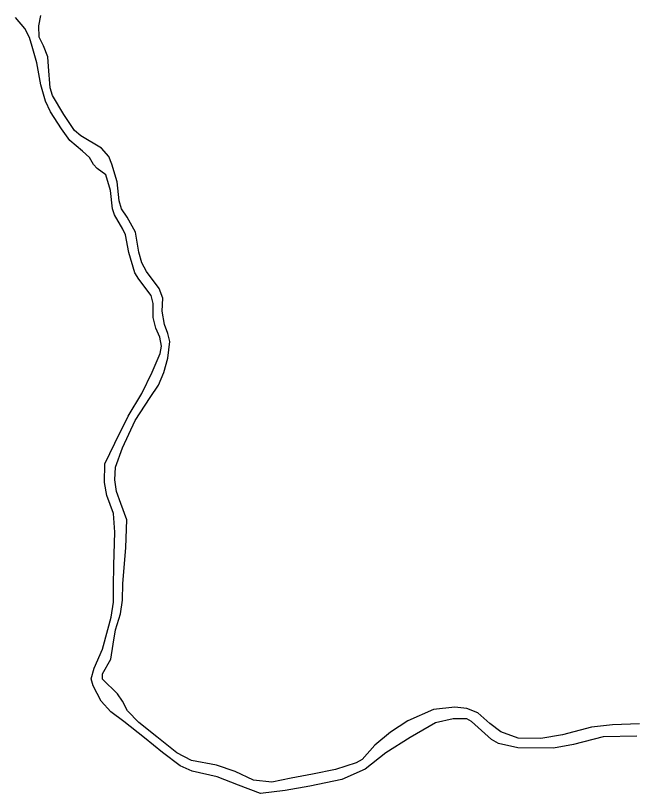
# Model space of a CAD drawing. Header units: inches. Extents: x 773044 to 778274, y 9208001 to 9212859.
# Drawn here: x 773044 to 775659, y 9209568 to 9212859 of the extents above; entities that cross this region are included whole.
import ezdxf

# ---------------------------------------------------------------- set-up
doc = ezdxf.new("R2010")
doc.units = ezdxf.units.IN
doc.header["$MEASUREMENT"] = 0
doc.layers.add('Faja Marginal Mashcon', color=140, linetype='Continuous')

msp = doc.modelspace()

# ---------------------------------------------------------------- linework, layer by layer
at = {"layer": 'Faja Marginal Mashcon'}
for points in [[(775669, 9209810), (775526.9, 9209808.1), (775402.1, 9209776.1), (775317.6, 9209759.4), (775167.2, 9209761.7), (775085, 9209779.8), (775054.6, 9209797.2), (774971, 9209873.2), (774950.9, 9209883.5), (774893.9, 9209883.6), (774818.2, 9209867.7), (774712.2, 9209805.7), (774609.4, 9209740.1), (774521, 9209671.4), (774423.1, 9209627), (774286.9, 9209599.1), (774182.9, 9209580.2), (774079.4, 9209568.4), (773985.7, 9209603.3), (773895.3, 9209639.3), (773790.9, 9209662.5), (773739.4, 9209685.3), (773664.6, 9209741.7), (773588.4, 9209804.3), (773502.1, 9209872.7), (773446.3, 9209914.3), (773405.7, 9209958.7), (773371.6, 9210023.2), (773364.2, 9210053.7), (773376.5, 9210097.9), (773410.9, 9210178.2), (773434.4, 9210261.4), (773447.7, 9210314.3), (773457.3, 9210377.7), (773458.5, 9210444.2), (773459.8, 9210534.2), (773463.9, 9210673.1), (773458.1, 9210752.4), (773430.4, 9210828.3), (773420, 9210883.4), (773421.2, 9210962.6), (773462.9, 9211050), (773519.3, 9211164.6), (773577.7, 9211259.5), (773620.8, 9211350.9), (773655, 9211429.5), (773660.9, 9211460.6), (773653.2, 9211497.8), (773637.5, 9211536.2), (773625.8, 9211581.3), (773625.5, 9211640.4), (773617.5, 9211675.1), (773565.6, 9211743), (773548.1, 9211770.8), (773523.1, 9211855.8), (773508.4, 9211931.4), (773497.7, 9211955.2), (773461.6, 9212015.3), (773454.2, 9212041.2), (773445.8, 9212118), (773425.3, 9212185.2), (773388.3, 9212211.5), (773372.8, 9212228.3), (773356.6, 9212258), (773327.5, 9212284.3), (773273.1, 9212329.5), (773238.6, 9212378.8), (773191.8, 9212451.5), (773170, 9212496.2), (773150.3, 9212565), (773134.5, 9212658.7), (773113.9, 9212727.3), (773102.3, 9212766.4), (773083.3, 9212803.9), (773044.1, 9212849.7)], [(775680.3, 9209862.9), (775566.5, 9209858.8), (775477.5, 9209848.6), (775355.7, 9209815.9), (775263.2, 9209800.2), (775167.9, 9209801.7), (775095.1, 9209828.5), (775047.8, 9209864.3), (774997.5, 9209908.8), (774950.9, 9209927.5), (774901, 9209933), (774809.5, 9209922.9), (774702.3, 9209875.8), (774628.9, 9209828), (774562.4, 9209773), (774509.2, 9209711.8), (774483.3, 9209697.5), (774396, 9209669.2), (774298.6, 9209650.3), (774208.4, 9209632.8), (774126.7, 9209615.6), (774050.2, 9209625.3), (773971.5, 9209661.4), (773893.2, 9209687.6), (773787.4, 9209708.1), (773726, 9209740.2), (773641.6, 9209808), (773564.6, 9209868.2), (773517.1, 9209918.1), (773496, 9209959.2), (773474.9, 9209989.2), (773411.3, 9210052.3), (773410.8, 9210075), (773446.3, 9210136), (773457.1, 9210200.2), (773466.7, 9210260.4), (773487, 9210328), (773496.2, 9210385.9), (773497.4, 9210456.9), (773502.9, 9210522.7), (773510.2, 9210608.6), (773513.7, 9210725), (773488.8, 9210795.3), (773471.1, 9210845.9), (773463.3, 9210895.4), (773466.9, 9210948.3), (773495.9, 9211030.7), (773549, 9211145.9), (773613.4, 9211242.5), (773648, 9211294.8), (773671.3, 9211348.7), (773687.7, 9211410), (773696.1, 9211479.4), (773688, 9211513.7), (773674, 9211551.3), (773663.2, 9211607.6), (773665.9, 9211663.2), (773650.8, 9211704.3), (773597.9, 9211776), (773577.8, 9211813.3), (773565.6, 9211858.3), (773550.5, 9211942.5), (773515, 9212005.6), (773491.1, 9212040.6), (773481.7, 9212074.8), (773472.9, 9212155.3), (773451.4, 9212229.8), (773438.8, 9212262.7), (773407.4, 9212298), (773320.4, 9212349.9), (773293.4, 9212373.1), (773248.5, 9212440.1), (773199.9, 9212520.4), (773190.1, 9212552.7), (773183.7, 9212643.1), (773180.2, 9212683.6), (773162.6, 9212730.6), (773143.2, 9212766.6), (773142.9, 9212814.9), (773150.4, 9212858.6)]]:
    msp.add_lwpolyline(points, dxfattribs=at)

doc.saveas('drawing.dxf')
